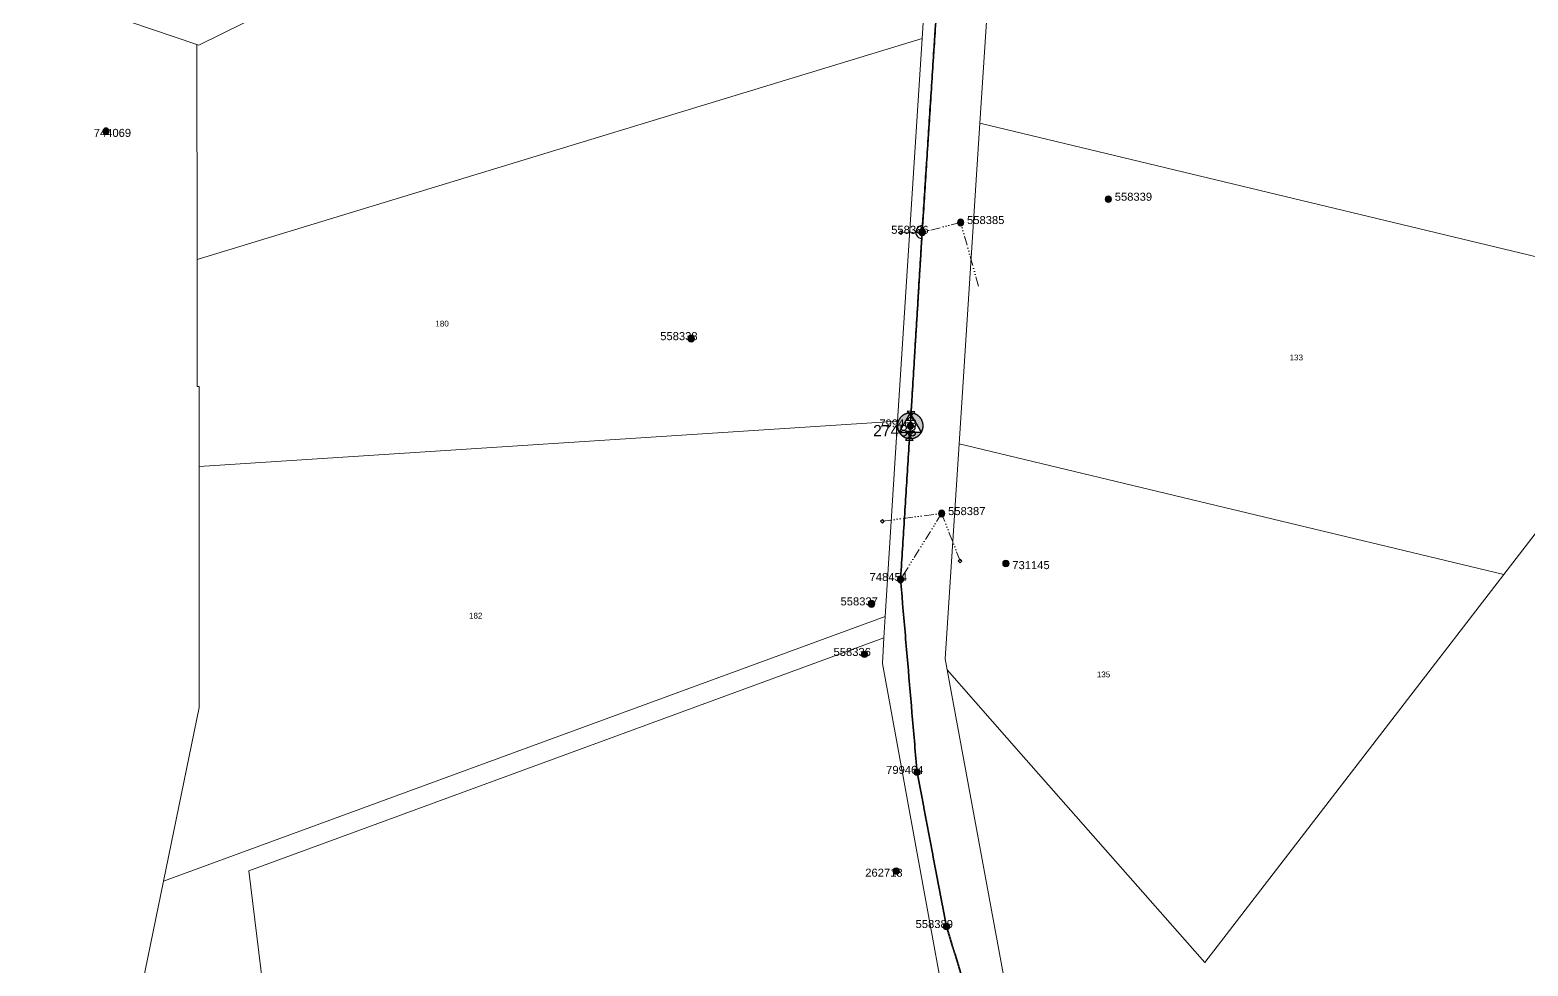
# Model space of a CAD drawing. Header units: metres. Extents: x 0 to 307451, y 0 to 6277344.
# Drawn here: x 305805 to 306272.1, y 6274630.3 to 6274922.2 of the extents above; entities that cross this region are included whole.
import ezdxf
from ezdxf import colors
from ezdxf.entities.mleader import LeaderData, LeaderLine
from ezdxf.enums import TextEntityAlignment as Align
from ezdxf.math import Vec2, Vec3

# ---------------------------------------------------------------- set-up
doc = ezdxf.new("R2010")
doc.units = ezdxf.units.M
for name, pattern in [('Cable Exist OH', [1, 1, 0]), ('DASHED', [19.05, 12.7, -6.35]), ('PHANTOMX2', [6.6, 3, -0.75, 0.2, -0.75, 0.2, -0.75, 0.2, -0.75])]:
    doc.linetypes.add(name, pattern=pattern)
doc.layers.get('0').update_dxf_attribs({"color": 6})
for name, color, linetype, lineweight in [('_User Miscellaneous1', 30, 'Continuous', 13), ('_User Miscellaneous2', 31, 'Continuous', 13), ('_User_HV_Exist', 1, 'Continuous', 35), ('Cadastre Developer_SP_NEW', 92, 'Continuous', 15), ('Cadastre Land Parcels_SP_EXT', 118, 'Continuous', 15), ('Cadastre Roads_SP_EXT', 218, 'Continuous', 15), ('Mains_HV_EXT', 13, 'Continuous', 25), ('Mains_LV_EXT', 163, 'Continuous', 25), ('Services_SP_MOD', 3, 'PHANTOMX2', 20)]:
    doc.layers.add(name, color=color, linetype=linetype, lineweight=lineweight)
for name, color, linetype in [('Equip_LV_EXT', 7, 'Continuous'), ('Sub_SP_TR_HV_LV_EXT', 7, 'Continuous'), ('SupportsOH_SP_TR_HV_LV_SL_EXT', 7, 'Continuous')]:
    doc.layers.add(name, color=color, linetype=linetype)
doc.styles.add('POLE_LABEL', font='arial.ttf', dxfattribs={"height": 2})
doc.styles.get("Standard").update_dxf_attribs({"font": 'arial.ttf'})

# ---------------------------------------------------------------- blocks, each defined once
blk = doc.blocks.new('SUB_POLE_EXT')
at = {"linetype": 'DASHED', "transparency": 33554495}
h = blk.add_hatch(color=256, dxfattribs=at)
h.dxf.hatch_style = 1
h.paths.add_polyline_path([(0, 4), (-0.05, 4), (-0.15, 4), (-0.25, 3.99), (-0.34, 3.99), (-0.44, 3.98), (-0.54, 3.96), (-0.64, 3.95), (-0.73, 3.93), (-0.83, 3.91), (-0.92, 3.89), (-1.02, 3.87), (-1.11, 3.84), (-1.21, 3.81), (-1.3, 3.78), (-1.39, 3.75), (-1.49, 3.71), (-1.58, 3.68), (-1.67, 3.64), (-1.75, 3.59), (-1.84, 3.55), (-1.93, 3.5), (-2.01, 3.46), (-2.1, 3.41), (-2.18, 3.35), (-2.26, 3.3), (-2.34, 3.24), (-2.42, 3.18), (-2.5, 3.12), (-2.58, 3.06), (-2.65, 3), (-2.72, 2.93), (-2.79, 2.86), (-2.86, 2.79), (-2.93, 2.72), (-3, 2.65), (-3.06, 2.58), (-3.12, 2.5), (-3.18, 2.42), (-3.24, 2.34), (-3.3, 2.26), (-3.35, 2.18), (-3.41, 2.1), (-3.46, 2.01), (-3.5, 1.93), (-3.55, 1.84), (-3.59, 1.75), (-3.64, 1.67), (-3.68, 1.58), (-3.71, 1.49), (-3.75, 1.39), (-3.78, 1.3), (-3.81, 1.21), (-3.84, 1.11), (-3.87, 1.02), (-3.89, 0.92), (-3.91, 0.83), (-3.93, 0.73), (-3.95, 0.64), (-3.96, 0.54), (-3.98, 0.44), (-3.99, 0.34), (-3.99, 0.25), (-4, 0.15), (-4, 0.05), (-4, -0.05), (-4, -0.15), (-3.99, -0.25), (-3.99, -0.34), (-3.98, -0.44), (-3.96, -0.54), (-3.95, -0.64), (-3.93, -0.73), (-3.91, -0.83), (-3.89, -0.92), (-3.87, -1.02), (-3.84, -1.11), (-3.81, -1.21), (-3.78, -1.3), (-3.75, -1.39), (-3.71, -1.49), (-3.68, -1.58), (-3.64, -1.67), (-3.59, -1.75), (-3.55, -1.84), (-3.5, -1.93), (-3.46, -2)])
h.paths.add_polyline_path([(-1.19, 0.53), (2.55, 0.53), (2.55, 0.92), (-1.19, 0.92)], flags=9)
h.paths.add_polyline_path([(-1.18, -2.21), (0.35, -2.21), (0.35, -1.9), (-1.18, -1.9)], flags=9)
h = blk.add_hatch(color=256, dxfattribs=at)
h.dxf.hatch_style = 1
h.paths.add_polyline_path([(3.59, 1.75), (3.55, 1.84), (3.5, 1.93), (3.46, 2.01), (3.41, 2.1), (3.35, 2.18), (3.3, 2.26), (3.24, 2.34), (3.18, 2.42), (3.12, 2.5), (3.06, 2.58), (3, 2.65), (2.93, 2.72), (2.86, 2.79), (2.79, 2.86), (2.72, 2.93), (2.65, 3), (2.58, 3.06), (2.5, 3.12), (2.42, 3.18), (2.34, 3.24), (2.26, 3.3), (2.18, 3.35), (2.1, 3.41), (2.01, 3.46), (1.93, 3.5), (1.84, 3.55), (1.75, 3.59), (1.67, 3.64), (1.58, 3.68), (1.49, 3.71), (1.39, 3.75), (1.3, 3.78), (1.21, 3.81), (1.11, 3.84), (1.02, 3.87), (0.92, 3.89), (0.83, 3.91), (0.73, 3.93), (0.64, 3.95), (0.54, 3.96), (0.44, 3.98), (0.34, 3.99), (0.25, 3.99), (0.15, 4), (0.05, 4), (0, 4), (3.46, -2), (3.5, -1.93), (3.55, -1.84), (3.59, -1.75), (3.64, -1.67), (3.68, -1.58), (3.71, -1.49), (3.75, -1.39), (3.78, -1.3), (3.81, -1.21), (3.84, -1.11), (3.87, -1.02), (3.89, -0.92), (3.91, -0.83), (3.93, -0.73), (3.95, -0.64), (3.96, -0.54), (3.98, -0.44), (3.99, -0.34), (3.99, -0.25), (4, -0.15), (4, -0.05), (4, 0.05), (4, 0.15), (3.99, 0.25), (3.99, 0.34), (3.98, 0.44), (3.96, 0.54), (3.95, 0.64), (3.93, 0.73), (3.91, 0.83), (3.89, 0.92), (3.87, 1.02), (3.84, 1.11), (3.81, 1.21), (3.78, 1.3), (3.75, 1.39), (3.71, 1.49), (3.68, 1.58), (3.64, 1.67)])
h = blk.add_hatch(color=256, dxfattribs=at)
h.dxf.hatch_style = 1
h.paths.add_polyline_path([(3.12, -2.5), (3.18, -2.42), (3.24, -2.34), (3.3, -2.26), (3.35, -2.18), (3.41, -2.1), (3.46, -2.01), (3.46, -2), (-3.46, -2), (-3.46, -2.01), (-3.41, -2.1), (-3.35, -2.18), (-3.3, -2.26), (-3.24, -2.34), (-3.18, -2.42), (-3.12, -2.5), (-3.06, -2.58), (-3, -2.65), (-2.93, -2.72), (-2.86, -2.79), (-2.79, -2.86), (-2.72, -2.93), (-2.65, -3), (-2.58, -3.06), (-2.5, -3.12), (-2.42, -3.18), (-2.34, -3.24), (-2.26, -3.3), (-2.18, -3.35), (-2.1, -3.41), (-2.01, -3.46), (-1.93, -3.5), (-1.84, -3.55), (-1.75, -3.59), (-1.67, -3.64), (-1.58, -3.68), (-1.49, -3.71), (-1.39, -3.75), (-1.3, -3.78), (-1.21, -3.81), (-1.11, -3.84), (-1.02, -3.87), (-0.92, -3.89), (-0.83, -3.91), (-0.73, -3.93), (-0.64, -3.95), (-0.54, -3.96), (-0.44, -3.98), (-0.34, -3.99), (-0.25, -3.99), (-0.15, -4), (-0.05, -4), (0.05, -4), (0.15, -4), (0.25, -3.99), (0.34, -3.99), (0.44, -3.98), (0.54, -3.96), (0.64, -3.95), (0.73, -3.93), (0.83, -3.91), (0.92, -3.89), (1.02, -3.87), (1.11, -3.84), (1.21, -3.81), (1.3, -3.78), (1.39, -3.75), (1.49, -3.71), (1.58, -3.68), (1.67, -3.64), (1.75, -3.59), (1.84, -3.55), (1.93, -3.5), (2.01, -3.46), (2.1, -3.41), (2.18, -3.35), (2.26, -3.3), (2.34, -3.24), (2.42, -3.18), (2.5, -3.12), (2.58, -3.06), (2.65, -3), (2.72, -2.93), (2.79, -2.86), (2.86, -2.79), (2.93, -2.72), (3, -2.65), (3.06, -2.58)])
h.paths.add_polyline_path([(-1.4, -2.03), (-1.27, -2.03), (-1.27, -1.88), (-1.4, -1.88)], flags=9)
at = {"flags": 128}
for points in [[(-0.05, 4), (-0.15, 4), (-0.25, 3.99), (-0.34, 3.99), (-0.44, 3.98), (-0.54, 3.96), (-0.64, 3.95), (-0.73, 3.93), (-0.83, 3.91), (-0.92, 3.89), (-1.02, 3.87), (-1.11, 3.84), (-1.21, 3.81), (-1.3, 3.78), (-1.39, 3.75), (-1.49, 3.71), (-1.58, 3.68), (-1.67, 3.64), (-1.75, 3.59), (-1.84, 3.55), (-1.93, 3.5), (-2.01, 3.46), (-2.1, 3.41), (-2.18, 3.35), (-2.26, 3.3), (-2.34, 3.24), (-2.42, 3.18), (-2.5, 3.12), (-2.58, 3.06), (-2.65, 3), (-2.72, 2.93), (-2.79, 2.86), (-2.86, 2.79), (-2.93, 2.72), (-3, 2.65), (-3.06, 2.58), (-3.12, 2.5), (-3.18, 2.42), (-3.24, 2.34), (-3.3, 2.26), (-3.35, 2.18), (-3.41, 2.1), (-3.46, 2.01), (-3.5, 1.93), (-3.55, 1.84), (-3.59, 1.75), (-3.64, 1.67), (-3.68, 1.58), (-3.71, 1.49), (-3.75, 1.39), (-3.78, 1.3), (-3.81, 1.21), (-3.84, 1.11), (-3.87, 1.02), (-3.89, 0.92), (-3.91, 0.83), (-3.93, 0.73), (-3.95, 0.64), (-3.96, 0.54), (-3.98, 0.44), (-3.99, 0.34), (-3.99, 0.25), (-4, 0.15), (-4, 0.05), (-4, -0.05), (-4, -0.15), (-3.99, -0.25), (-3.99, -0.34), (-3.98, -0.44), (-3.96, -0.54), (-3.95, -0.64), (-3.93, -0.73), (-3.91, -0.83), (-3.89, -0.92), (-3.87, -1.02), (-3.84, -1.11), (-3.81, -1.21), (-3.78, -1.3), (-3.75, -1.39), (-3.71, -1.49), (-3.68, -1.58), (-3.64, -1.67), (-3.59, -1.75), (-3.55, -1.84), (-3.5, -1.93), (-3.46, -2.01), (-3.41, -2.1), (-3.35, -2.18), (-3.3, -2.26), (-3.24, -2.34), (-3.18, -2.42), (-3.12, -2.5), (-3.06, -2.58), (-3, -2.65), (-2.93, -2.72), (-2.86, -2.79), (-2.79, -2.86), (-2.72, -2.93), (-2.65, -3), (-2.58, -3.06), (-2.5, -3.12), (-2.42, -3.18), (-2.34, -3.24), (-2.26, -3.3), (-2.18, -3.35), (-2.1, -3.41), (-2.01, -3.46), (-1.93, -3.5), (-1.84, -3.55), (-1.75, -3.59), (-1.67, -3.64), (-1.58, -3.68), (-1.49, -3.71), (-1.39, -3.75), (-1.3, -3.78), (-1.21, -3.81), (-1.11, -3.84), (-1.02, -3.87), (-0.92, -3.89), (-0.83, -3.91), (-0.73, -3.93), (-0.64, -3.95), (-0.54, -3.96), (-0.44, -3.98), (-0.34, -3.99), (-0.25, -3.99), (-0.15, -4), (-0.05, -4), (0.05, -4), (0.15, -4), (0.25, -3.99), (0.34, -3.99), (0.44, -3.98), (0.54, -3.96), (0.64, -3.95), (0.73, -3.93), (0.83, -3.91), (0.92, -3.89), (1.02, -3.87), (1.11, -3.84), (1.21, -3.81), (1.3, -3.78), (1.39, -3.75), (1.49, -3.71), (1.58, -3.68), (1.67, -3.64), (1.75, -3.59), (1.84, -3.55), (1.93, -3.5), (2.01, -3.46), (2.1, -3.41), (2.18, -3.35), (2.26, -3.3), (2.34, -3.24), (2.42, -3.18), (2.5, -3.12), (2.58, -3.06), (2.65, -3), (2.72, -2.93), (2.79, -2.86), (2.86, -2.79), (2.93, -2.72), (3, -2.65), (3.06, -2.58), (3.12, -2.5), (3.18, -2.42), (3.24, -2.34), (3.3, -2.26), (3.35, -2.18), (3.41, -2.1), (3.46, -2.01), (3.5, -1.93), (3.55, -1.84), (3.59, -1.75), (3.64, -1.67), (3.68, -1.58), (3.71, -1.49), (3.75, -1.39), (3.78, -1.3), (3.81, -1.21), (3.84, -1.11), (3.87, -1.02), (3.89, -0.92), (3.91, -0.83), (3.93, -0.73), (3.95, -0.64), (3.96, -0.54), (3.98, -0.44), (3.99, -0.34), (3.99, -0.25), (4, -0.15), (4, -0.05), (4, 0.05), (4, 0.15), (3.99, 0.25), (3.99, 0.34), (3.98, 0.44), (3.96, 0.54), (3.95, 0.64), (3.93, 0.73), (3.91, 0.83), (3.89, 0.92), (3.87, 1.02), (3.84, 1.11), (3.81, 1.21), (3.78, 1.3), (3.75, 1.39), (3.71, 1.49), (3.68, 1.58), (3.64, 1.67), (3.59, 1.75), (3.55, 1.84), (3.5, 1.93), (3.46, 2.01), (3.41, 2.1), (3.35, 2.18), (3.3, 2.26), (3.24, 2.34), (3.18, 2.42), (3.12, 2.5), (3.06, 2.58), (3, 2.65), (2.93, 2.72), (2.86, 2.79), (2.79, 2.86), (2.72, 2.93), (2.65, 3), (2.58, 3.06), (2.5, 3.12), (2.42, 3.18), (2.34, 3.24), (2.26, 3.3), (2.18, 3.35), (2.1, 3.41), (2.01, 3.46), (1.93, 3.5), (1.84, 3.55), (1.75, 3.59), (1.67, 3.64), (1.58, 3.68), (1.49, 3.71), (1.39, 3.75), (1.3, 3.78), (1.21, 3.81), (1.11, 3.84), (1.02, 3.87), (0.92, 3.89), (0.83, 3.91), (0.73, 3.93), (0.64, 3.95), (0.54, 3.96), (0.44, 3.98), (0.34, 3.99), (0.25, 3.99), (0.15, 4), (0.05, 4)], [(0, 4), (-3.46, -2), (3.46, -2)]]:
    blk.add_lwpolyline(points, close=True, dxfattribs=at)
at = {"flags": 8}
blk.add_attdef('ASSET_NUM', text='', height=2.5, dxfattribs=at).set_placement((0, 7), align=Align.MIDDLE_CENTER)
for tag, flags, p in [('STREET_CODE', 9, (-1.38, 1.45)), ('NO_PHASES', 9, (-1.38, 1.05)), ('OPERATED_BY', 9, (-1.38, 0.65)), ('MAINTAINED_BY', 9, (-1.38, 0.45)), ('ORIENTATION', 9, (-1.38, 0.25)), ('OWNED_BY', 9, (-1.38, 0.05)), ('CONSTRUCTED_VOLTAGE', 9, (-1.13, 0.75)), ('OPERATING_VOLTAGE', 9, (-1.13, 0.35)), ('STATE', 9, (-1.38, -0.35)), ('USAGE', 9, (-1.38, -0.75)), ('LEGEND', 9, (-1.38, -0.95)), ('SUBURB', 9, (-1.38, -1.15)), ('STREETNAME', 9, (-1.38, -1.35)), ('LOCATION', 9, (-1.38, -1.55)), ('NOTES', 9, (-1.38, -1.75)), ('Z', 1, (-1.38, -1.95)), ('SECONDARY_VOLTAGE', 9, (-1.13, -0.65)), ('SUBSTATION_TYPE', 9, (-1.13, -1.05))]:
    blk.add_attdef(tag, text='', height=0.1, dxfattribs=dict(flags=flags)).set_placement(p, align=Align.MIDDLE_LEFT)
blk = doc.blocks.new('LV_OH_LINKS_DISTFUSE_EXT')
for p, q in [((0, 0), (0.96, 0)), ((3.84, 0), (4.8, 0))]:
    blk.add_line(p, q)
blk.add_lwpolyline([(3.84, -1.2), (3.84, 1.2), (0.96, -1.2), (0.96, 1.2)], close=True)
at = {"flags": 9}
for tag, p in [('ACTUAL_STATUS', (0, 0)), ('CONSTRUCTED_VOLTAGE', (0, -0.2)), ('OPERATING_VOLTAGE', (0, -0.6)), ('ORIENTATION', (0, -0.8)), ('OWNED_BY', (0, -1)), ('STATE', (0, -1.2)), ('SWITCH_TYPE', (0, -1.4)), ('NO_PHASES', (0, -0.4)), ('USAGE', (0, -1.6)), ('NOTES', (0, -1.8))]:
    blk.add_attdef(tag, text='', height=0.2, dxfattribs=at).set_placement(p, align=Align.MIDDLE_LEFT)
at = {"flags": 1}
blk.add_attdef('Z', (0, 0), '', height=0.2, dxfattribs=at)
blk = doc.blocks.new('CCP_EXT')
blk.add_wipeout([(0, 0.57), (0.57, 0), (0, -0.57), (-0.57, 0)])
blk.add_lwpolyline([(-0.57, 0), (0, 0.57), (0.57, 0), (0, -0.57), (-0.57, 0)])
at = {"flags": 1}
blk.add_attdef('Z', (0, 0), '', height=0.2, dxfattribs=at)
at = {"flags": 9}
for tag, p in [('CCP_TYPE', (0, 0)), ('CONSTRUCTED_VOLTAGE', (0, -0.2)), ('OPERATING_VOLTAGE', (0, -0.6)), ('ORIENTATION', (0, -0.8)), ('OWNED_BY', (0, -1)), ('STATE', (0, -1.8)), ('NO_PHASES', (0, -0.4)), ('USAGE', (0, -1.2)), ('LEGEND', (0, -1.4)), ('LIFE_SUPPORT', (0, -1.6)), ('NOTES', (0, -2))]:
    blk.add_attdef(tag, text='', height=0.2, dxfattribs=at).set_placement(p, align=Align.MIDDLE_LEFT)
blk = doc.blocks.new('POLE_EXT')
blk.add_hatch(color=256).paths.add_polyline_path([(-1, 0, 1), (1, 0, 1)])
blk.add_lwpolyline([(-1, 0, 1), (1, 0, 1)], format="xyb", close=True)
at = {"flags": 8}
blk.add_attdef('pNumber', text='', height=2, dxfattribs=at).set_placement((2.5, 2.5), align=Align.MIDDLE_CENTER)
at = {"style": 'POLE_LABEL', "flags": 9}
for tag, p in [('STRUCTURE_PLANT_NUMBER', (1.35, 0.03)), ('STREET_CODE', (1.35, -0.2))]:
    blk.add_attdef(tag, text='', height=0.2, dxfattribs=at).set_placement(p, align=Align.MIDDLE_LEFT)
at = {"flags": 9}
for tag, p in [('OWNED_BY', (1.35, -0.4)), ('SPECIAL_USE', (1.35, -0.8)), ('STATE', (1.35, -1)), ('cLV', (1.35, -1.4)), ('hDepth', (1.35, -1.6)), ('hDia', (1.35, -1.8)), ('cHV', (1.35, -2)), ('cLinedev', (1.35, -3.4)), ('pExisting', (1.35, -3.8)), ('pFooting', (1.35, -4.4)), ('pNew', (1.35, -4.6)), ('PARENT', (1.35, -0.6)), ('USAGE', (1.35, -1.2)), ('LBRACKET', (1.35, -2.2)), ('LExisting', (1.35, -2.4)), ('LANTNUMBER', (1.35, -2.6)), ('LOther', (1.35, -2.8)), ('LRemove', (1.35, -3)), ('LEGEND', (1.35, -3.2)), ('LOCATION', (1.35, -3.6)), ('PFNUMBER', (1.35, -4)), ('NEWPFNUMBER', (1.35, -4.2)), ('pRelocate', (1.35, -5)), ('pRemove', (1.35, -5.2)), ('pReplace', (1.35, -5.4)), ('pStay', (1.35, -5.6)), ('pType', (1.35, -5.8)), ('cspan', (1.35, -6)), ('STREETNAME', (1.35, -6.2)), ('SUBURB', (1.35, -6.4)), ('OPERATED_BY', (1.36, -7.01)), ('NOTES', (1.35, -6.6)), ('MAINTAINED_BY', (1.36, -6.81))]:
    blk.add_attdef(tag, text='', height=0.2, dxfattribs=at).set_placement(p, align=Align.MIDDLE_LEFT)
at = {"flags": 1}
blk.add_attdef('Z', (1.35, -7.33), '', height=0.2, dxfattribs=at)

msp = doc.modelspace()

# ---------------------------------------------------------------- linework, layer by layer
at = {"layer": '_User_HV_Exist', "linetype": 'Cable Exist OH'}
for points in [[(306093.6321, 6275038.7711), (306092.0949, 6275000.0349), (306088.3394, 6274938.9091), (306083.404, 6274862.814), (306079.5023, 6274798.8446)], [(306079.5023, 6274798.8446), (306079.4999, 6274798.805), (306076.4562, 6274750.9159), (306081.6087, 6274690.7659), (306081.6213, 6274690.7004)], [(306081.6213, 6274690.7004), (306090.7948, 6274642.6972), (306105.3542, 6274594.9174), (306152.2269, 6274515.6331), (306172.7541, 6274486.4281)]]:
    msp.add_lwpolyline(points, dxfattribs=at)
at = {"layer": 'Cadastre Developer_SP_NEW', "linetype": 'Continuous'}
for points in [[(305857.017, 6274917.742), (305800.734, 6274936.864), (305691.666, 6274700.374), (305587.8, 6274486.842), (305580.464, 6274471.066), (305617.902, 6274453.849), (305648.337, 6274438.359), (305664.867, 6274430.743), (305714.68, 6274407.72), (305767.117, 6274383.549), (305809.239, 6274474.941), (305812.578, 6274491.192), (305846.64, 6274656.86), (305857.753, 6274710.921), (305857.726, 6274786.11), (305857.721, 6274811.036), (305857.11, 6274811.035), (305857.07, 6274850.669), (305857.017, 6274917.742)], [(305900.693, 6274435.842), (305887.677, 6274542.062), (305873.173, 6274660.064), (306071.271, 6274732.715), (306071.692, 6274739.386), (305846.64, 6274656.86), (305812.578, 6274491.192), (305809.239, 6274474.941), (305767.117, 6274383.549), (305803.089, 6274367.003), (305900.693, 6274435.842)]]:
    msp.add_lwpolyline(points, close=True, dxfattribs=at)
at = {"layer": 'Cadastre Land Parcels_SP_EXT', "linetype": 'Continuous'}
for points in [[(306083.219, 6274919.57), (306090.374, 6275032.224), (305857.639, 6274917.558), (305857.017, 6274917.742), (305857.07, 6274850.669), (306083.219, 6274919.57)], [(305857.017, 6274917.742), (305800.734, 6274936.864), (305691.666, 6274700.374), (305587.8, 6274486.842), (305580.464, 6274471.066), (305617.902, 6274453.849), (305648.337, 6274438.359), (305664.867, 6274430.743), (305714.68, 6274407.72), (305767.117, 6274383.549), (305809.239, 6274474.941), (305812.578, 6274491.192), (305846.64, 6274656.86), (305857.753, 6274710.921), (305857.726, 6274786.11), (305857.721, 6274811.036), (305857.11, 6274811.035), (305857.07, 6274850.669), (305857.017, 6274917.742)], [(306075.557, 6274800.24), (306083.219, 6274919.57), (305857.07, 6274850.669), (305857.11, 6274811.035), (305857.721, 6274811.036), (305857.726, 6274786.11), (306075.557, 6274800.24)], [(306330.619, 6274838.052), (306101.222, 6274893.144), (306094.697, 6274793.215), (306264.568, 6274752.451), (306330.619, 6274838.052)], [(306071.692, 6274739.386), (306075.557, 6274800.24), (305857.726, 6274786.11), (305857.753, 6274710.921), (305846.64, 6274656.86), (306071.692, 6274739.386)], [(306264.568, 6274752.451), (306094.697, 6274793.215), (306090.343, 6274726.094), (306090.957, 6274722.673), (306114.058, 6274696.446), (306171.353, 6274631.419), (306264.568, 6274752.451)], [(305900.693, 6274435.842), (305887.677, 6274542.062), (305873.173, 6274660.064), (306071.271, 6274732.715), (306071.692, 6274739.386), (305846.64, 6274656.86), (305812.578, 6274491.192), (305809.239, 6274474.941), (305767.117, 6274383.549), (305803.089, 6274367.003), (305900.693, 6274435.842)]]:
    msp.add_lwpolyline(points, close=True, dxfattribs=at)
at = {"layer": 'Cadastre Roads_SP_EXT', "linetype": 'Continuous'}
msp.add_lwpolyline([(305619.597, 6275025.44), (305578.448, 6275053.973), (305313.337, 6275082.977), (305305.026, 6275064.965), (305285.579, 6275022.823), (305366.039, 6275056.974), (305551.627, 6275036.67), (305571.357, 6275034.511), (305632.11, 6274993.851), (305704.936, 6274969.41), (305800.734, 6274936.864), (305857.017, 6274917.742), (305857.639, 6274917.558), (306090.374, 6275032.224), (306090.042, 6275043.729), (306089.713, 6275055.063), (305857.774, 6274938.619), (305720.426, 6274983.94), (305642.158, 6275009.797), (305637.216, 6275013.224), (305619.597, 6275025.44)], close=True, dxfattribs=at)
at = {"layer": 'Mains_HV_EXT', "color": 1, "linetype": 'Cable Exist OH'}
for points in [[(306093.6321, 6275038.7711), (306092.0949, 6275000.0349), (306088.3394, 6274938.9091), (306083.404, 6274862.814), (306079.5023, 6274798.8446)], [(306079.5023, 6274798.8446), (306079.4999, 6274798.805), (306076.4562, 6274750.9159), (306081.6087, 6274690.7659), (306081.6213, 6274690.7004)]]:
    msp.add_lwpolyline(points, dxfattribs=at)
at = {"layer": 'Mains_LV_EXT', "linetype": 'Cable Exist OH'}
for points in [[(306088.3394, 6274938.9091), (306083.1975, 6274859.1798)], [(306083.1975, 6274859.1797), (306079.4552, 6274798.838)], [(306079.4858, 6274798.8359), (306076.4562, 6274750.9159)], [(306076.4562, 6274750.9159), (306081.6087, 6274690.7659)]]:
    msp.add_lwpolyline(points, dxfattribs=at)
at = {"layer": 'Mains_LV_EXT', "linetype": 'Continuous'}
msp.add_lwpolyline([(306083.3137, 6274861.1763, 1.00218859), (306083.0819, 6274857.1865)], format="xyb", dxfattribs=at)
at = {"layer": 'Services_SP_MOD'}
for points in [[(306100.7839, 6274842.4039), (306095.1931, 6274862.2151), (306083.1974, 6274859.1798)], [(306089.2759, 6274771.465), (306076.4562, 6274750.916)]]:
    msp.add_lwpolyline(points, dxfattribs=at)

# ---------------------------------------------------------------- block references
at = {"layer": '_User Miscellaneous1'}
ref = msp.add_blockref('POLE_EXT', (305828.677, 6274890.657), dxfattribs=at)
ref.add_attrib('ASSET_NUM', '744069', dxfattribs={"layer": '0', "height": 2.5, "style": 'POLE_LABEL'}).set_placement((305830.677, 6274891.407), align=Align.TOP_CENTER)
ref = msp.add_blockref('POLE_EXT', (306141.254, 6274869.494), dxfattribs=at)
ref.add_attrib('ASSET_NUM', '558339', dxfattribs={"layer": '0', "height": 2.5, "style": 'POLE_LABEL'}).set_placement((306143.254, 6274870.244), align=Align.MIDDLE_LEFT)
ref = msp.add_blockref('POLE_EXT', (306095.193, 6274862.215), dxfattribs=at)
ref.add_attrib('ASSET_NUM', '558385', dxfattribs={"layer": '0', "height": 2.5, "style": 'POLE_LABEL'}).set_placement((306097.193, 6274862.965), align=Align.MIDDLE_LEFT)
ref = msp.add_blockref('POLE_EXT', (306011.164, 6274826.019), dxfattribs=at)
ref.add_attrib('ASSET_NUM', '558338', dxfattribs={"layer": '0', "height": 2.5, "style": 'POLE_LABEL'}).set_placement((306013.164, 6274826.769), align=Align.MIDDLE_RIGHT)
ref = msp.add_blockref('POLE_EXT', (306079.4999, 6274798.805), dxfattribs=at)
ref.add_attrib('ASSET_NUM', '799463', dxfattribs={"layer": '0', "height": 2.5, "style": 'POLE_LABEL'}).set_placement((306081.4999, 6274799.555), align=Align.MIDDLE_RIGHT)
ref = msp.add_blockref('POLE_EXT', (306089.276, 6274771.465), dxfattribs=at)
ref.add_attrib('ASSET_NUM', '558387', dxfattribs={"layer": '0', "height": 2.5, "style": 'POLE_LABEL'}).set_placement((306091.276, 6274772.215), align=Align.MIDDLE_LEFT)
ref = msp.add_blockref('POLE_EXT', (306109.307, 6274755.866), dxfattribs=at)
ref.add_attrib('ASSET_NUM', '731145', dxfattribs={"layer": '0', "height": 2.5, "style": 'POLE_LABEL'}).set_placement((306111.307, 6274756.616), align=Align.TOP_LEFT)
ref = msp.add_blockref('POLE_EXT', (306076.4562, 6274750.916), dxfattribs=at)
ref.add_attrib('ASSET_NUM', '748454', dxfattribs={"layer": '0', "height": 2.5, "style": 'POLE_LABEL'}).set_placement((306078.4562, 6274751.666), align=Align.MIDDLE_RIGHT)
ref = msp.add_blockref('POLE_EXT', (306067.388, 6274743.302), dxfattribs=at)
ref.add_attrib('ASSET_NUM', '558337', dxfattribs={"layer": '0', "height": 2.5, "style": 'POLE_LABEL'}).set_placement((306069.388, 6274744.052), align=Align.MIDDLE_RIGHT)
ref = msp.add_blockref('POLE_EXT', (306065.214, 6274727.541), dxfattribs=at)
ref.add_attrib('ASSET_NUM', '558336', dxfattribs={"layer": '0', "height": 2.5, "style": 'POLE_LABEL'}).set_placement((306067.214, 6274728.291), align=Align.MIDDLE_RIGHT)
ref = msp.add_blockref('POLE_EXT', (306081.6087, 6274690.766), dxfattribs=at)
ref.add_attrib('ASSET_NUM', '799464', dxfattribs={"layer": '0', "height": 2.5, "style": 'POLE_LABEL'}).set_placement((306083.6087, 6274691.516), align=Align.MIDDLE_RIGHT)
ref = msp.add_blockref('POLE_EXT', (306075.101, 6274659.954), dxfattribs=at)
ref.add_attrib('ASSET_NUM', '262713', dxfattribs={"layer": '0', "height": 2.5, "style": 'POLE_LABEL'}).set_placement((306077.101, 6274660.704), align=Align.TOP_RIGHT)
ref = msp.add_blockref('POLE_EXT', (306090.7948, 6274642.6972), dxfattribs=at)
ref.add_attrib('ASSET_NUM', '558389', dxfattribs={"layer": '0', "height": 2.5, "style": 'POLE_LABEL'}).set_placement((306092.7948, 6274643.4472), align=Align.MIDDLE_RIGHT)
at = {"layer": 'Equip_LV_EXT'}
for p, rotation in [((306079.4918, 6274799.4277), 86.45118055610989), ((306079.4635, 6274798.1099), 265.9999236088893)]:
    msp.add_blockref('LV_OH_LINKS_DISTFUSE_EXT', p, dxfattribs=dict(at, rotation=rotation))
at = {"layer": 'Sub_SP_TR_HV_LV_EXT'}
ref = msp.add_blockref('SUB_POLE_EXT', (306079.4999, 6274798.805), dxfattribs=at)
ref.add_attrib('ASSET_NUM', '27483', dxfattribs={"layer": '0', "height": 3.5}).set_placement((306081.4999, 6274799.055), align=Align.TOP_RIGHT)
at = {"layer": 'SupportsOH_SP_TR_HV_LV_SL_EXT'}
ref = msp.add_blockref('POLE_EXT', (305828.677, 6274890.657), dxfattribs=at)
ref.add_attrib('ASSET_NUM', '744069', dxfattribs={"layer": '0', "height": 2.5, "style": 'POLE_LABEL'}).set_placement((305830.677, 6274891.407), align=Align.TOP_CENTER)
ref = msp.add_blockref('POLE_EXT', (306095.193, 6274862.215), dxfattribs=at)
ref.add_attrib('ASSET_NUM', '558385', dxfattribs={"layer": '0', "height": 2.5, "style": 'POLE_LABEL'}).set_placement((306097.193, 6274862.965), align=Align.MIDDLE_LEFT)
ref = msp.add_blockref('POLE_EXT', (306011.164, 6274826.019), dxfattribs=at)
ref.add_attrib('ASSET_NUM', '558338', dxfattribs={"layer": '0', "height": 2.5, "style": 'POLE_LABEL'}).set_placement((306013.164, 6274826.769), align=Align.MIDDLE_RIGHT)
ref = msp.add_blockref('POLE_EXT', (306079.4999, 6274798.805), dxfattribs=at)
ref.add_attrib('ASSET_NUM', '799463', dxfattribs={"layer": '0', "height": 2.5, "style": 'POLE_LABEL'}).set_placement((306081.4999, 6274799.555), align=Align.MIDDLE_RIGHT)
ref = msp.add_blockref('POLE_EXT', (306089.276, 6274771.465), dxfattribs=at)
ref.add_attrib('ASSET_NUM', '558387', dxfattribs={"layer": '0', "height": 2.5, "style": 'POLE_LABEL'}).set_placement((306091.276, 6274772.215), align=Align.MIDDLE_LEFT)
ref = msp.add_blockref('POLE_EXT', (306076.4562, 6274750.916), dxfattribs=at)
ref.add_attrib('ASSET_NUM', '748454', dxfattribs={"layer": '0', "height": 2.5, "style": 'POLE_LABEL'}).set_placement((306078.4562, 6274751.666), align=Align.MIDDLE_RIGHT)
ref = msp.add_blockref('POLE_EXT', (306067.388, 6274743.302), dxfattribs=at)
ref.add_attrib('ASSET_NUM', '558337', dxfattribs={"layer": '0', "height": 2.5, "style": 'POLE_LABEL'}).set_placement((306069.388, 6274744.052), align=Align.MIDDLE_RIGHT)

# ---------------------------------------------------------------- texts
at = {"layer": 'Cadastre Land Parcels_SP_EXT'}
for s, p in [('180', (305931.4005, 6274829.7767)), ('133', (306197.7765, 6274819.2155)), ('182', (305941.8736, 6274738.7034)), ('135', (306137.6627, 6274720.383))]:
    msp.add_text(s, height=1.8, dxfattribs=at).set_placement(p)

# ---------------------------------------------------------------- next in the draw order: block references
at = {"layer": 'Services_SP_MOD'}
for p in [(306076.508, 6274859.0153), (306070.7781, 6274769.0344), (306095.0464, 6274756.6867)]:
    msp.add_blockref('CCP_EXT', p, dxfattribs=at)

# ---------------------------------------------------------------- next in the draw order: linework, layer by layer
at = {"layer": 'Cadastre Developer_SP_NEW', "linetype": 'Continuous'}
for points in [[(306083.219, 6274919.57), (306090.374, 6275032.224), (305857.639, 6274917.558), (305857.017, 6274917.742), (305857.07, 6274850.669), (306083.219, 6274919.57)], [(306075.557, 6274800.24), (306083.219, 6274919.57), (305857.07, 6274850.669), (305857.11, 6274811.035), (305857.721, 6274811.036), (305857.726, 6274786.11), (306075.557, 6274800.24)], [(306330.619, 6274838.052), (306101.222, 6274893.144), (306094.697, 6274793.215), (306264.568, 6274752.451), (306330.619, 6274838.052)], [(306071.692, 6274739.386), (306075.557, 6274800.24), (305857.726, 6274786.11), (305857.753, 6274710.921), (305846.64, 6274656.86), (306071.692, 6274739.386)], [(306264.568, 6274752.451), (306094.697, 6274793.215), (306090.343, 6274726.094), (306090.957, 6274722.673), (306114.058, 6274696.446), (306171.353, 6274631.419), (306264.568, 6274752.451)]]:
    msp.add_lwpolyline(points, close=True, dxfattribs=at)
at = {"layer": 'Cadastre Roads_SP_EXT', "linetype": 'Continuous'}
msp.add_lwpolyline([(306110.488, 6274616.829), (306090.957, 6274722.673), (306090.343, 6274726.094), (306094.697, 6274793.215), (306101.222, 6274893.144), (306111.364, 6275048.319), (306101.267, 6275040.576), (306090.374, 6275032.224), (306083.219, 6274919.57), (306075.557, 6274800.24), (306071.692, 6274739.386), (306071.271, 6274732.715), (306070.779, 6274724.731), (306083.359, 6274655.815), (306091.624, 6274610.853)], dxfattribs=at)
at = {"layer": 'Services_SP_MOD'}
for points in [[(306076.508, 6274859.0153), (306083.1974, 6274859.1798)], [(306070.7782, 6274769.0343), (306089.276, 6274771.465)], [(306095.0463, 6274756.6867), (306089.276, 6274771.465)]]:
    msp.add_lwpolyline(points, dxfattribs=at)

# ---------------------------------------------------------------- next in the draw order: block references
at = {"layer": '_User Miscellaneous1'}
ref = msp.add_blockref('POLE_EXT', (306083.1975, 6274859.1797), dxfattribs=at)
ref.add_attrib('ASSET_NUM', '558386', dxfattribs={"layer": '0', "height": 2.5, "style": 'POLE_LABEL'}).set_placement((306085.1975, 6274859.9297), align=Align.MIDDLE_RIGHT)
at = {"layer": 'SupportsOH_SP_TR_HV_LV_SL_EXT'}
ref = msp.add_blockref('POLE_EXT', (306083.1975, 6274859.1797), dxfattribs=at)
ref.add_attrib('ASSET_NUM', '558386', dxfattribs={"layer": '0', "height": 2.5, "style": 'POLE_LABEL'}).set_placement((306085.1975, 6274859.9297), align=Align.MIDDLE_RIGHT)

# ---------------------------------------------------------------- next in the draw order: leaders
at = {"layer": '_User Miscellaneous2'}
ml = msp.add_multileader_mtext('Standard', dxfattribs=at)
ml.set_content('STAGE 2 \\PTO BE CONSTRUCTED UNDER URS18515', color=256)
ml.set_leader_properties()
ml.build(insert=Vec2(0, 0))
ml.multileader.update_dxf_attribs({"leader_type": 2, "has_text_frame": 1, "text_left_attachment_type": 2, "text_right_attachment_type": 2, "dogleg_length": 0.01, "arrow_head_size": 2.5})
ctx = ml.context
ctx.base_point, ctx.char_height, ctx.arrow_head_size, ctx.landing_gap_size, ctx.plane_origin, ctx.plane_x_axis, ctx.plane_y_axis = Vec3(305859.1224, 6275116.2031), 1.8, 2.5, 1, Vec3(305633.6415, 6275131.253), Vec3(0.9080025, -0.41896475), Vec3(0.41896475, 0.9080025)
ctx.left_attachment, ctx.right_attachment, ctx.text_align_type = 2, 2, 1
notes = []
notes.append((ctx, [(0, (0, 0, 0), (0, 0), (1, 0), 1, [])]))
ctx.mtext.insert, ctx.mtext.text_direction, ctx.mtext.rotation, ctx.mtext.width, ctx.mtext.alignment, ctx.mtext.flow_direction = Vec3(305874.0978, 6275113.6566), Vec3(0.9080025, -0.41896475), 5.85088043, 27.498383, 2, 5
ctx.mtext.has_bg_fill, ctx.mtext.bg_color, ctx.mtext.bg_scale_factor, ctx.mtext.bg_transparency, ctx.mtext.use_window_bg_color = 1, -1027028792, 1.5, 0, 1
for ctx, leaders in notes:
    for number, flags, end, landing, length, lines in leaders:
        leader = LeaderData()
        leader.index, (leader.has_last_leader_line, leader.has_dogleg_vector, leader.attachment_direction) = number, flags
        leader.last_leader_point, leader.dogleg_vector, leader.dogleg_length = Vec3(end), Vec3(landing), length
        for number, points, colour, breaks in lines:
            line = LeaderLine()
            line.index, line.vertices, line.color, line.breaks = number, Vec3.list(points), colors.encode_raw_color(colour), breaks
            leader.lines.append(line)
        ctx.leaders.append(leader)

# ---------------------------------------------------------------- next in the draw order: leaders
ml = msp.add_multileader_mtext('Standard', dxfattribs=at)
ml.set_content('STAGE 2 \\PTO BE CONSTRUCTED UNDER URS18515', color=256)
ml.set_leader_properties()
ml.build(insert=Vec2(0, 0))
ml.multileader.update_dxf_attribs({"leader_type": 2, "has_text_frame": 1, "text_left_attachment_type": 2, "text_right_attachment_type": 2, "dogleg_length": 0.01, "arrow_head_size": 2.5})
ctx = ml.context
ctx.base_point, ctx.char_height, ctx.arrow_head_size, ctx.landing_gap_size, ctx.plane_origin, ctx.plane_x_axis, ctx.plane_y_axis = Vec3(305864.3652, 6275127.8027), 1.8, 2.5, 1, Vec3(305577.9623, 6275197.8178), Vec3(0.9080025, -0.41896475), Vec3(0.41896475, 0.9080025)
ctx.left_attachment, ctx.right_attachment, ctx.text_align_type = 2, 2, 1
notes = []
notes.append((ctx, [(0, (0, 0, 0), (0, 0), (1, 0), 1, [])]))
ctx.mtext.insert, ctx.mtext.text_direction, ctx.mtext.rotation, ctx.mtext.width, ctx.mtext.alignment, ctx.mtext.flow_direction = Vec3(305879.3405, 6275125.2563), Vec3(0.9080025, -0.41896475), 5.85088043, 27.498383, 2, 5
ctx.mtext.has_bg_fill, ctx.mtext.bg_color, ctx.mtext.bg_scale_factor, ctx.mtext.bg_transparency, ctx.mtext.use_window_bg_color = 1, -1027028792, 1.5, 0, 1
for ctx, leaders in notes:
    for number, flags, end, landing, length, lines in leaders:
        leader = LeaderData()
        leader.index, (leader.has_last_leader_line, leader.has_dogleg_vector, leader.attachment_direction) = number, flags
        leader.last_leader_point, leader.dogleg_vector, leader.dogleg_length = Vec3(end), Vec3(landing), length
        for number, points, colour, breaks in lines:
            line = LeaderLine()
            line.index, line.vertices, line.color, line.breaks = number, Vec3.list(points), colors.encode_raw_color(colour), breaks
            leader.lines.append(line)
        ctx.leaders.append(leader)

doc.saveas('drawing.dxf')
